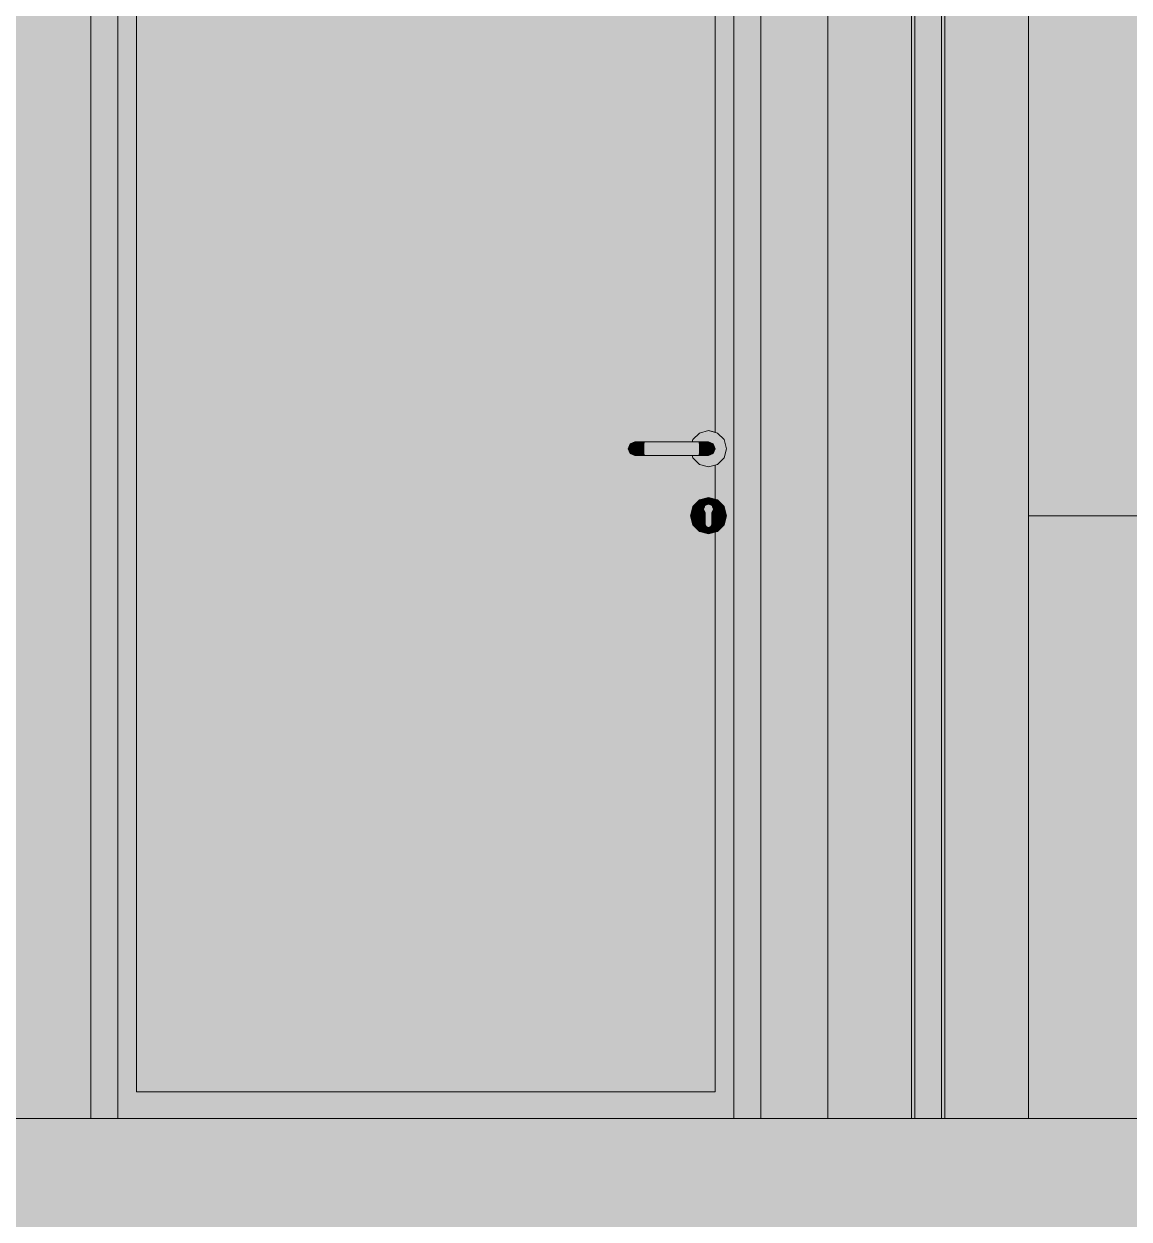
# Model space of a CAD drawing. Header units: centimetres. Extents: x -4381 to 5639, y -3920 to 4826.
# Drawn here: x 82.317 to 83.967, y 32.054 to 33.838 of the extents above; entities that cross this region are included whole.
import ezdxf
from ezdxf.xclip import XClip

# ---------------------------------------------------------------- set-up
doc = ezdxf.new("R2010")
doc.units = ezdxf.units.CM
doc.header["$MEASUREMENT"] = 0
doc.header["$XCLIPFRAME"] = 0
doc.set_wipeout_variables(frame=1)
doc.linetypes.add('Wipeout_Contour', pattern=[100, 0, -100])
for name, color, linetype, lineweight in [('0- SITE_Pen_No__1', 7, 'Continuous', 5), ('01- MOBILIER_Pen_No__7', 7, 'Continuous', 5), ('Dalles_Pen_No__1', 7, 'Continuous', 5), ('Structural - Bearing_Pen_No__1', 7, 'Continuous', 5), ('Structural - Bearing_Pen_No__101', 252, 'Continuous', 5), ('Structural - Bearing_Pen_No__18', 9, 'Continuous', 5), ('Structural - Bearing_Pen_No__2', 8, 'Continuous', 5)]:
    doc.layers.add(name, color=color, linetype=linetype, lineweight=lineweight)
for name, color, linetype in [('01- MOBILIER', 7, 'Continuous'), ('Dalles', 7, 'Continuous'), ('Drawing & Figure', 7, 'Continuous'), ('Structural - Bearing', 7, 'Continuous')]:
    doc.layers.add(name, color=color, linetype=linetype)
for name, color, linetype, lineweight, true_color in [('01- MOBILIER_Pen_No__102', 7, 'Continuous', 5, 0xcccccc), ('Structural - Bearing_Pen_No__102', 7, 'Continuous', 5, 0xcccccc), ('Structural - Bearing_Pen_No__112', 7, 'Continuous', 5, 0xd5aaaa), ('Structural - Bearing_Pen_No__186', 7, 'Continuous', 5, 0xe8e8e8), ('Structural - Bearing_Pen_No__3', 7, 'Continuous', 5, 0xff6600), ('Structural - Bearing_Pen_No__62', 7, 'Continuous', 5, 0xaaaaaa)]:
    doc.layers.add(name, color=color, linetype=linetype, lineweight=lineweight, true_color=true_color)

# ---------------------------------------------------------------- blocks, each defined once
blk = doc.blocks.new('Drawing_7_7', base_point=(-363.0919, 32.2036))
at = {"layer": '0- SITE_Pen_No__1', "linetype": 'Continuous', "ltscale": 10}
for p, q in [((82.4849, 33.642), (82.5036, 33.642)), ((82.5036, 33.642), (82.5474, 33.642)), ((82.5474, 33.642), (82.6178, 33.642)), ((82.6178, 33.642), (82.7223, 33.642)), ((82.7223, 33.642), (82.8683, 33.642)), ((82.8683, 33.642), (83.0635, 33.642)), ((83.0635, 33.642), (83.3121, 33.642)), ((83.3121, 33.642), (83.3489, 33.642)), ((82.4849, 32.642), (82.6159, 32.642)), ((82.6159, 32.642), (83.0082, 32.642)), ((83.0082, 32.642), (83.3489, 32.642)), ((82.4849, 32.442), (82.9561, 32.442)), ((82.9561, 32.442), (83.3489, 32.442))]:
    blk.add_line(p, q, dxfattribs=at)
at = {"color": 254, "linetype": 'Wipeout_Contour', "lineweight": 0, "ltscale": 360.934187}
blk.add_wipeout([(84.4169, 33.1036), (83.8169, 33.1036), (83.8169, 32.2036), (84.4169, 32.2036)], dxfattribs=at).dxf.layer = '01- MOBILIER'
at = {"color": 254, "linetype": 'Wipeout_Contour', "lineweight": 0, "ltscale": 451.249659}
blk.add_wipeout([(83.6419, 35.2536), (83.6419, 32.2036), (83.6469, 32.2036), (83.6469, 35.1536), (83.6469, 35.2536)], dxfattribs=at).dxf.layer = 'Structural - Bearing'
at = {"color": 254, "linetype": 'Wipeout_Contour', "lineweight": 0, "ltscale": 452.373464}
blk.add_wipeout([(83.6869, 35.1536), (83.6869, 32.2036), (83.6919, 32.2036), (83.6919, 35.2536), (83.6869, 35.2536)], dxfattribs=at).dxf.layer = 'Structural - Bearing'
at = {"color": 254, "linetype": 'Wipeout_Contour', "lineweight": 0, "ltscale": 356.247718}
blk.add_wipeout([(82.4569, 32.2036), (82.4569, 35.1636), (82.4169, 35.1636), (82.4169, 32.2036)], dxfattribs=at).dxf.layer = 'Structural - Bearing'
at = {"color": 254, "linetype": 'Wipeout_Contour', "lineweight": 0, "ltscale": 359.805241}
blk.add_wipeout([(83.4169, 35.1636), (83.3769, 35.1636), (83.3769, 32.2036), (83.4169, 32.2036)], dxfattribs=at).dxf.layer = 'Structural - Bearing'
at = {"color": 254, "linetype": 'Wipeout_Contour', "lineweight": 0, "ltscale": 1615.180036}
blk.add_wipeout([(83.3146, 33.1936), (83.3155, 33.1901), (83.3254, 33.1802), (83.3389, 33.1766), (83.3524, 33.1802), (83.3623, 33.1901), (83.3659, 33.2036), (83.3623, 33.2171), (83.3524, 33.227), (83.3389, 33.2306), (83.3254, 33.227), (83.3155, 33.2171), (83.3146, 33.2136), (83.3389, 33.2136), (83.346, 33.2107), (83.3489, 33.2036), (83.346, 33.1965), (83.3389, 33.1936)], dxfattribs=at).dxf.layer = 'Structural - Bearing'
at = {"color": 254, "linetype": 'Wipeout_Contour', "lineweight": 0, "ltscale": 536.55144}
blk.add_wipeout([(83.3314, 33.1133), (83.3322, 33.1153), (83.3254, 33.1269), (83.3156, 33.1171), (83.3339, 33.1065), (83.3339, 33.108)], dxfattribs=at).dxf.layer = 'Structural - Bearing'
at = {"layer": '01- MOBILIER_Pen_No__102', "linetype": 'Continuous', "ltscale": 10}
blk.add_hatch(color=256, dxfattribs=at).paths.add_polyline_path([(84.4169, 33.1036), (83.8169, 33.1036), (83.8169, 32.2036), (84.4169, 32.2036)])
at = {"layer": 'Structural - Bearing_Pen_No__102', "linetype": 'Continuous', "ltscale": 10}
h = blk.add_hatch(color=256, dxfattribs=at)
h.paths.add_polyline_path([(87.9669, 35.4036), (83.8169, 35.4036), (83.8169, 33.1036), (84.4169, 33.1036), (84.4169, 32.2036), (84.5669, 32.2036), (84.5669, 34.3036), (85.4669, 34.3036), (85.4669, 32.2036), (85.5669, 32.2036), (85.5669, 33.1036), (86.3769, 33.1036), (86.3837, 33.1056), (86.4291, 33.1056), (86.4291, 33.1066), (86.6402, 33.1066), (86.6402, 33.1056), (86.664, 33.1056), (86.664, 33.1066), (86.6897, 33.1066), (86.6897, 33.1056), (86.714, 33.1056), (86.714, 33.1066), (86.904, 33.1066), (86.904, 33.1056), (86.9501, 33.1056), (86.9569, 33.1044), (87.4169, 33.1036), (87.4169, 33.1086), (87.8884, 33.1086), (87.8884, 33.1486), (87.8859, 33.1486), (87.8859, 33.1886), (87.9289, 33.1886), (87.9289, 33.1946), (87.9279, 33.292), (87.9267, 33.3011), (87.9234, 33.3091), (87.9182, 33.3159), (87.9113, 33.3211), (87.9034, 33.3244), (87.8943, 33.3256), (87.7815, 33.3256), (87.7724, 33.3244), (87.7644, 33.3211), (87.7576, 33.3159), (87.7524, 33.3091), (87.7491, 33.3011), (87.7479, 33.292), (87.7479, 33.2626), (87.7299, 33.2626), (87.7299, 33.2932), (87.7315, 33.3058), (87.7366, 33.3181), (87.7448, 33.3287), (87.7553, 33.3368), (87.7677, 33.3419), (87.7803, 33.3436), (87.8955, 33.3436), (87.9081, 33.3419), (87.9204, 33.3368), (87.931, 33.3287), (87.9391, 33.3181), (87.9442, 33.3058), (87.9459, 33.2932), (87.9459, 33.1946), (87.9449, 33.1946), (87.9449, 33.1886), (87.9509, 33.1886), (87.9509, 33.1486), (87.9254, 33.1486), (87.9254, 33.1086), (87.9669, 33.1086)])
h.paths.add_polyline_path([(87.8499, 33.1486), (87.8499, 33.1886), (87.8519, 33.1886), (87.8519, 33.2186), (87.8589, 33.2186), (87.8589, 33.1886), (87.8849, 33.1886), (87.8849, 33.1486)], flags=0)
for points in [[(83.6419, 35.2536), (83.6419, 32.2036), (83.6469, 32.2036), (83.6469, 35.1536), (83.6469, 35.2536)], [(83.6869, 35.1536), (83.6869, 32.2036), (83.6919, 32.2036), (83.6919, 35.2536), (83.6869, 35.2536)]]:
    blk.add_hatch(color=256, dxfattribs=at).paths.add_polyline_path(points)
at = {"layer": 'Structural - Bearing_Pen_No__18', "linetype": 'Continuous', "ltscale": 10}
for points in [[(82.4569, 32.2036), (82.4569, 35.1636), (82.4169, 35.1636), (82.4169, 32.2036)], [(83.4169, 35.1636), (83.3769, 35.1636), (83.3769, 32.2036), (83.4169, 32.2036)], [(83.3146, 33.1936), (83.3155, 33.1901), (83.3254, 33.1802), (83.3389, 33.1766), (83.3524, 33.1802), (83.3623, 33.1901), (83.3659, 33.2036), (83.3623, 33.2171), (83.3524, 33.227), (83.3389, 33.2306), (83.3254, 33.227), (83.3155, 33.2171), (83.3146, 33.2136), (83.3389, 33.2136), (83.346, 33.2107), (83.3489, 33.2036), (83.346, 33.1965), (83.3389, 33.1936)], [(83.3314, 33.1133), (83.3322, 33.1153), (83.3254, 33.1269), (83.3156, 33.1171), (83.3339, 33.1065), (83.3339, 33.108)]]:
    blk.add_hatch(color=256, dxfattribs=at).paths.add_polyline_path(points)
at = {"color": 254, "linetype": 'Wipeout_Contour', "lineweight": 0, "ltscale": 361.20061}
blk.add_wipeout([(83.6919, 32.2036), (83.8169, 32.2036), (83.8169, 35.2536), (83.6919, 35.2536)], dxfattribs=at).dxf.layer = 'Structural - Bearing'
at = {"color": 254, "linetype": 'Wipeout_Contour', "lineweight": 0, "ltscale": 356.381084}
blk.add_wipeout([(82.4849, 35.1356), (82.4569, 35.1356), (82.4569, 32.2436), (82.4849, 32.2436)], dxfattribs=at).dxf.layer = 'Structural - Bearing'
at = {"color": 254, "linetype": 'Wipeout_Contour', "lineweight": 0, "ltscale": 358.905528}
blk.add_wipeout([(83.3489, 33.2036), (83.3472, 33.2036), (83.3444, 33.1965), (83.346, 33.1965)], dxfattribs=at).dxf.layer = 'Structural - Bearing'
at = {"color": 254, "linetype": 'Wipeout_Contour', "lineweight": 0, "ltscale": 358.201883}
blk.add_wipeout([(83.3156, 33.1171), (83.312, 33.1036), (83.3339, 33.1036), (83.3339, 33.1065)], dxfattribs=at).dxf.layer = 'Structural - Bearing'
at = {"layer": 'Structural - Bearing_Pen_No__18', "linetype": 'Continuous', "ltscale": 10}
for points in [[(83.6919, 32.2036), (83.8169, 32.2036), (83.8169, 35.2536), (83.6919, 35.2536)], [(82.4849, 35.1356), (82.4569, 35.1356), (82.4569, 32.2436), (82.4849, 32.2436)], [(83.3156, 33.1171), (83.312, 33.1036), (83.3339, 33.1036), (83.3339, 33.1065)]]:
    blk.add_hatch(color=256, dxfattribs=at).paths.add_polyline_path(points)
at = {"layer": 'Structural - Bearing_Pen_No__62', "linetype": 'Continuous', "ltscale": 10}
blk.add_hatch(color=256, dxfattribs=at).paths.add_polyline_path([(83.3489, 33.2036), (83.3472, 33.2036), (83.3444, 33.1965), (83.346, 33.1965)])
at = {"layer": '01- MOBILIER_Pen_No__7', "linetype": 'Continuous', "ltscale": 10}
blk.add_line((83.8169, 33.1036), (84.4169, 33.1036), dxfattribs=at)
at = {"layer": 'Structural - Bearing_Pen_No__1', "linetype": 'Continuous', "ltscale": 10}
blk.add_line((83.8169, 32.2036), (83.8169, 35.2536), dxfattribs=at)
at = {"color": 254, "linetype": 'Wipeout_Contour', "lineweight": 0, "ltscale": 358.91105}
blk.add_wipeout([(83.3389, 33.2136), (83.3377, 33.2136), (83.3444, 33.2107), (83.346, 33.2107)], dxfattribs=at).dxf.layer = 'Structural - Bearing'
at = {"color": 254, "linetype": 'Wipeout_Contour', "lineweight": 0, "ltscale": 358.892188}
blk.add_wipeout([(83.346, 33.1965), (83.3444, 33.1965), (83.3377, 33.1936), (83.3389, 33.1936)], dxfattribs=at).dxf.layer = 'Structural - Bearing'
at = {"color": 254, "linetype": 'Wipeout_Contour', "lineweight": 0, "ltscale": 447.773853}
blk.add_wipeout([(83.3335, 33.1188), (83.3389, 33.121), (83.3389, 33.1305), (83.3254, 33.1269), (83.3322, 33.1153)], dxfattribs=at).dxf.layer = 'Structural - Bearing'
at = {"color": 254, "linetype": 'Wipeout_Contour', "lineweight": 0, "ltscale": 537.089953}
blk.add_wipeout([(83.3339, 33.0911), (83.3339, 33.095), (83.3254, 33.0803), (83.3389, 33.0767), (83.3389, 33.0861), (83.3353, 33.0876)], dxfattribs=at).dxf.layer = 'Structural - Bearing'
at = {"layer": 'Structural - Bearing_Pen_No__18', "linetype": 'Continuous', "ltscale": 10}
for points in [[(83.346, 33.1965), (83.3444, 33.1965), (83.3377, 33.1936), (83.3389, 33.1936)], [(83.3335, 33.1188), (83.3389, 33.121), (83.3389, 33.1305), (83.3254, 33.1269), (83.3322, 33.1153)], [(83.3339, 33.0911), (83.3339, 33.095), (83.3254, 33.0803), (83.3389, 33.0767), (83.3389, 33.0861), (83.3353, 33.0876)]]:
    blk.add_hatch(color=256, dxfattribs=at).paths.add_polyline_path(points)
at = {"layer": 'Structural - Bearing_Pen_No__186', "linetype": 'Continuous', "ltscale": 10}
blk.add_hatch(color=256, dxfattribs=at).paths.add_polyline_path([(83.3389, 33.2136), (83.3377, 33.2136), (83.3444, 33.2107), (83.346, 33.2107)])
at = {"color": 254, "linetype": 'Wipeout_Contour', "lineweight": 0, "ltscale": 358.911131}
blk.add_wipeout([(83.346, 33.2107), (83.3444, 33.2107), (83.3472, 33.2036), (83.3489, 33.2036)], dxfattribs=at).dxf.layer = 'Structural - Bearing'
at = {"color": 254, "linetype": 'Wipeout_Contour', "lineweight": 0, "ltscale": 448.937569}
blk.add_wipeout([(83.3443, 33.1188), (83.3456, 33.1153), (83.3523, 33.1269), (83.3389, 33.1305), (83.3389, 33.121)], dxfattribs=at).dxf.layer = 'Structural - Bearing'
at = {"color": 254, "linetype": 'Wipeout_Contour', "lineweight": 0, "ltscale": 358.208073}
blk.add_wipeout([(83.3156, 33.0902), (83.3254, 33.0803), (83.3339, 33.095), (83.3339, 33.1007)], dxfattribs=at).dxf.layer = 'Structural - Bearing'
at = {"layer": 'Structural - Bearing_Pen_No__18', "linetype": 'Continuous', "ltscale": 10}
for points in [[(83.3443, 33.1188), (83.3456, 33.1153), (83.3523, 33.1269), (83.3389, 33.1305), (83.3389, 33.121)], [(83.3156, 33.0902), (83.3254, 33.0803), (83.3339, 33.095), (83.3339, 33.1007)]]:
    blk.add_hatch(color=256, dxfattribs=at).paths.add_polyline_path(points)
at = {"layer": 'Structural - Bearing_Pen_No__186', "linetype": 'Continuous', "ltscale": 10}
blk.add_hatch(color=256, dxfattribs=at).paths.add_polyline_path([(83.346, 33.2107), (83.3444, 33.2107), (83.3472, 33.2036), (83.3489, 33.2036)])
at = {"color": 254, "linetype": 'Wipeout_Contour', "lineweight": 0, "ltscale": 358.935918}
blk.add_wipeout([(83.3472, 33.2036), (83.3417, 33.2036), (83.3396, 33.1965), (83.3444, 33.1965)], dxfattribs=at).dxf.layer = 'Structural - Bearing'
at = {"color": 254, "linetype": 'Wipeout_Contour', "lineweight": 0, "ltscale": 539.102306}
blk.add_wipeout([(83.3463, 33.1133), (83.3439, 33.108), (83.3439, 33.1065), (83.3622, 33.1171), (83.3523, 33.1269), (83.3456, 33.1153)], dxfattribs=at).dxf.layer = 'Structural - Bearing'
at = {"color": 254, "linetype": 'Wipeout_Contour', "lineweight": 0, "ltscale": 358.772146}
blk.add_wipeout([(83.312, 33.1036), (83.3156, 33.0902), (83.3339, 33.1007), (83.3339, 33.1036)], dxfattribs=at).dxf.layer = 'Structural - Bearing'
at = {"layer": 'Structural - Bearing_Pen_No__18', "linetype": 'Continuous', "ltscale": 10}
for points in [[(83.3463, 33.1133), (83.3439, 33.108), (83.3439, 33.1065), (83.3622, 33.1171), (83.3523, 33.1269), (83.3456, 33.1153)], [(83.312, 33.1036), (83.3156, 33.0902), (83.3339, 33.1007), (83.3339, 33.1036)]]:
    blk.add_hatch(color=256, dxfattribs=at).paths.add_polyline_path(points)
at = {"layer": 'Structural - Bearing_Pen_No__62', "linetype": 'Continuous', "ltscale": 10}
blk.add_hatch(color=256, dxfattribs=at).paths.add_polyline_path([(83.3472, 33.2036), (83.3417, 33.2036), (83.3396, 33.1965), (83.3444, 33.1965)])
at = {"color": 254, "linetype": 'Wipeout_Contour', "lineweight": 0, "ltscale": 359.00188}
blk.add_wipeout([(83.3377, 33.2136), (83.3345, 33.2136), (83.3396, 33.2107), (83.3444, 33.2107)], dxfattribs=at).dxf.layer = 'Structural - Bearing'
at = {"color": 254, "linetype": 'Wipeout_Contour', "lineweight": 0, "ltscale": 358.981163}
blk.add_wipeout([(83.3444, 33.1965), (83.3396, 33.1965), (83.3345, 33.1936), (83.3377, 33.1936)], dxfattribs=at).dxf.layer = 'Structural - Bearing'
at = {"color": 254, "linetype": 'Wipeout_Contour', "lineweight": 0, "ltscale": 538.986899}
blk.add_wipeout([(83.3424, 33.0876), (83.3389, 33.0861), (83.3389, 33.0767), (83.3523, 33.0803), (83.3439, 33.095), (83.3439, 33.0911)], dxfattribs=at).dxf.layer = 'Structural - Bearing'
at = {"layer": 'Structural - Bearing', "linetype": 'Continuous', "lineweight": 0, "ltscale": 10, "true_color": 0xffffff}
blk.add_hatch(color=7, dxfattribs=at).paths.add_polyline_path([(83.3377, 33.2136), (83.3345, 33.2136), (83.3396, 33.2107), (83.3444, 33.2107)])
at = {"layer": 'Structural - Bearing_Pen_No__18', "linetype": 'Continuous', "ltscale": 10}
blk.add_hatch(color=256, dxfattribs=at).paths.add_polyline_path([(83.3424, 33.0876), (83.3389, 33.0861), (83.3389, 33.0767), (83.3523, 33.0803), (83.3439, 33.095), (83.3439, 33.0911)])
at = {"layer": 'Structural - Bearing_Pen_No__62', "linetype": 'Continuous', "ltscale": 10}
blk.add_hatch(color=256, dxfattribs=at).paths.add_polyline_path([(83.3444, 33.1965), (83.3396, 33.1965), (83.3345, 33.1936), (83.3377, 33.1936)])
at = {"color": 254, "linetype": 'Wipeout_Contour', "lineweight": 0, "ltscale": 358.943918}
blk.add_wipeout([(83.3444, 33.2107), (83.3396, 33.2107), (83.3417, 33.2036), (83.3472, 33.2036)], dxfattribs=at).dxf.layer = 'Structural - Bearing'
at = {"color": 254, "linetype": 'Wipeout_Contour', "lineweight": 0, "ltscale": 359.292601}
blk.add_wipeout([(83.3523, 33.0803), (83.3622, 33.0902), (83.3439, 33.1007), (83.3439, 33.095)], dxfattribs=at).dxf.layer = 'Structural - Bearing'
at = {"layer": 'Structural - Bearing', "linetype": 'Continuous', "lineweight": 0, "ltscale": 10, "true_color": 0xffffff}
blk.add_hatch(color=7, dxfattribs=at).paths.add_polyline_path([(83.3444, 33.2107), (83.3396, 33.2107), (83.3417, 33.2036), (83.3472, 33.2036)])
at = {"layer": 'Structural - Bearing_Pen_No__18', "linetype": 'Continuous', "ltscale": 10}
blk.add_hatch(color=256, dxfattribs=at).paths.add_polyline_path([(83.3523, 33.0803), (83.3622, 33.0902), (83.3439, 33.1007), (83.3439, 33.095)])
at = {"color": 254, "linetype": 'Wipeout_Contour', "lineweight": 0, "ltscale": 358.928816}
blk.add_wipeout([(83.3417, 33.2036), (83.3335, 33.2036), (83.3324, 33.1965), (83.3396, 33.1965)], dxfattribs=at).dxf.layer = 'Structural - Bearing'
at = {"color": 254, "linetype": 'Wipeout_Contour', "lineweight": 0, "ltscale": 358.622104}
blk.add_wipeout([(83.3658, 33.1036), (83.3622, 33.1171), (83.3439, 33.1065), (83.3439, 33.1036)], dxfattribs=at).dxf.layer = 'Structural - Bearing'
at = {"layer": 'Structural - Bearing_Pen_No__18', "linetype": 'Continuous', "ltscale": 10}
blk.add_hatch(color=256, dxfattribs=at).paths.add_polyline_path([(83.3658, 33.1036), (83.3622, 33.1171), (83.3439, 33.1065), (83.3439, 33.1036)])
at = {"layer": 'Structural - Bearing_Pen_No__62', "linetype": 'Continuous', "ltscale": 10}
blk.add_hatch(color=256, dxfattribs=at).paths.add_polyline_path([(83.3417, 33.2036), (83.3335, 33.2036), (83.3324, 33.1965), (83.3396, 33.1965)])
at = {"color": 254, "linetype": 'Wipeout_Contour', "lineweight": 0, "ltscale": 359.05553}
blk.add_wipeout([(83.3345, 33.2136), (83.3296, 33.2136), (83.3324, 33.2107), (83.3396, 33.2107)], dxfattribs=at).dxf.layer = 'Structural - Bearing'
at = {"color": 254, "linetype": 'Wipeout_Contour', "lineweight": 0, "ltscale": 359.033295}
blk.add_wipeout([(83.3396, 33.1965), (83.3324, 33.1965), (83.3296, 33.1936), (83.3345, 33.1936)], dxfattribs=at).dxf.layer = 'Structural - Bearing'
at = {"color": 254, "linetype": 'Wipeout_Contour', "lineweight": 0, "ltscale": 359.187456}
blk.add_wipeout([(83.3622, 33.0902), (83.3658, 33.1036), (83.3439, 33.1036), (83.3439, 33.1007)], dxfattribs=at).dxf.layer = 'Structural - Bearing'
at = {"layer": 'Structural - Bearing', "linetype": 'Continuous', "lineweight": 0, "ltscale": 10, "true_color": 0xffffff}
blk.add_hatch(color=7, dxfattribs=at).paths.add_polyline_path([(83.3345, 33.2136), (83.3296, 33.2136), (83.3324, 33.2107), (83.3396, 33.2107)])
at = {"layer": 'Structural - Bearing_Pen_No__18', "linetype": 'Continuous', "ltscale": 10}
blk.add_hatch(color=256, dxfattribs=at).paths.add_polyline_path([(83.3622, 33.0902), (83.3658, 33.1036), (83.3439, 33.1036), (83.3439, 33.1007)])
at = {"layer": 'Structural - Bearing_Pen_No__62', "linetype": 'Continuous', "ltscale": 10}
blk.add_hatch(color=256, dxfattribs=at).paths.add_polyline_path([(83.3396, 33.1965), (83.3324, 33.1965), (83.3296, 33.1936), (83.3345, 33.1936)])
at = {"color": 254, "linetype": 'Wipeout_Contour', "lineweight": 0, "ltscale": 358.937941}
blk.add_wipeout([(83.3396, 33.2107), (83.3324, 33.2107), (83.3335, 33.2036), (83.3417, 33.2036)], dxfattribs=at).dxf.layer = 'Structural - Bearing'
at = {"layer": 'Structural - Bearing', "linetype": 'Continuous', "lineweight": 0, "ltscale": 10, "true_color": 0xffffff}
blk.add_hatch(color=7, dxfattribs=at).paths.add_polyline_path([(83.3396, 33.2107), (83.3324, 33.2107), (83.3335, 33.2036), (83.3417, 33.2036)])
at = {"color": 254, "linetype": 'Wipeout_Contour', "lineweight": 0, "ltscale": 1617.778405}
blk.add_wipeout([(83.3489, 33.2279), (83.3524, 33.227), (83.3623, 33.2171), (83.3659, 33.2036), (83.3623, 33.1901), (83.3524, 33.1802), (83.3489, 33.1793), (83.3489, 33.1279), (83.3524, 33.127), (83.3623, 33.1171), (83.3659, 33.1036), (83.3623, 33.0901), (83.3524, 33.0802), (83.3489, 33.0793), (83.3489, 32.2436), (83.3769, 32.2436), (83.3769, 35.1356), (83.3489, 35.1356)], dxfattribs=at).dxf.layer = 'Structural - Bearing'
at = {"color": 254, "linetype": 'Wipeout_Contour', "lineweight": 0, "ltscale": 358.891097}
blk.add_wipeout([(83.3335, 33.2036), (83.3249, 33.2036), (83.3246, 33.1965), (83.3324, 33.1965)], dxfattribs=at).dxf.layer = 'Structural - Bearing'
at = {"layer": 'Structural - Bearing_Pen_No__18', "linetype": 'Continuous', "ltscale": 10}
blk.add_hatch(color=256, dxfattribs=at).paths.add_polyline_path([(83.3489, 33.2279), (83.3524, 33.227), (83.3623, 33.2171), (83.3659, 33.2036), (83.3623, 33.1901), (83.3524, 33.1802), (83.3489, 33.1793), (83.3489, 33.1279), (83.3524, 33.127), (83.3623, 33.1171), (83.3659, 33.1036), (83.3623, 33.0901), (83.3524, 33.0802), (83.3489, 33.0793), (83.3489, 32.2436), (83.3769, 32.2436), (83.3769, 35.1356), (83.3489, 35.1356)])
at = {"layer": 'Structural - Bearing_Pen_No__62', "linetype": 'Continuous', "ltscale": 10}
blk.add_hatch(color=256, dxfattribs=at).paths.add_polyline_path([(83.3335, 33.2036), (83.3249, 33.2036), (83.3246, 33.1965), (83.3324, 33.1965)])
at = {"color": 254, "linetype": 'Wipeout_Contour', "lineweight": 0, "ltscale": 359.039954}
blk.add_wipeout([(83.3296, 33.2136), (83.3239, 33.2136), (83.3246, 33.2107), (83.3324, 33.2107)], dxfattribs=at).dxf.layer = 'Structural - Bearing'
at = {"color": 254, "linetype": 'Wipeout_Contour', "lineweight": 0, "ltscale": 359.016257}
blk.add_wipeout([(83.3324, 33.1965), (83.3246, 33.1965), (83.3239, 33.1936), (83.3296, 33.1936)], dxfattribs=at).dxf.layer = 'Structural - Bearing'
at = {"color": 254, "linetype": 'Wipeout_Contour', "lineweight": 0, "ltscale": 534.131396}
blk.add_wipeout([(82.4849, 32.2436), (82.4569, 32.2436), (82.4569, 32.2036), (83.3769, 32.2036), (83.3769, 32.2436), (83.3489, 32.2436)], dxfattribs=at).dxf.layer = 'Structural - Bearing'
at = {"layer": 'Structural - Bearing_Pen_No__18', "linetype": 'Continuous', "ltscale": 10}
for points in [[(83.3324, 33.1965), (83.3246, 33.1965), (83.3239, 33.1936), (83.3296, 33.1936)], [(82.4849, 32.2436), (82.4569, 32.2436), (82.4569, 32.2036), (83.3769, 32.2036), (83.3769, 32.2436), (83.3489, 32.2436)]]:
    blk.add_hatch(color=256, dxfattribs=at).paths.add_polyline_path(points)
at = {"layer": 'Structural - Bearing_Pen_No__186', "linetype": 'Continuous', "ltscale": 10}
blk.add_hatch(color=256, dxfattribs=at).paths.add_polyline_path([(83.3296, 33.2136), (83.3239, 33.2136), (83.3246, 33.2107), (83.3324, 33.2107)])
at = {"color": 254, "linetype": 'Wipeout_Contour', "lineweight": 0, "ltscale": 358.900948}
blk.add_wipeout([(83.3324, 33.2107), (83.3246, 33.2107), (83.3249, 33.2036), (83.3335, 33.2036)], dxfattribs=at).dxf.layer = 'Structural - Bearing'
at = {"layer": 'Structural - Bearing_Pen_No__186', "linetype": 'Continuous', "ltscale": 10}
blk.add_hatch(color=256, dxfattribs=at).paths.add_polyline_path([(83.3324, 33.2107), (83.3246, 33.2107), (83.3249, 33.2036), (83.3335, 33.2036)])
at = {"color": 254, "linetype": 'Wipeout_Contour', "lineweight": 0, "ltscale": 358.634851}
blk.add_wipeout([(83.3249, 33.2036), (83.2429, 33.2036), (83.2432, 33.1965), (83.3246, 33.1965)], dxfattribs=at).dxf.layer = 'Structural - Bearing'
at = {"layer": 'Structural - Bearing_Pen_No__101', "linetype": 'Continuous', "ltscale": 10}
blk.add_hatch(color=256, dxfattribs=at).paths.add_polyline_path([(83.3249, 33.2036), (83.2429, 33.2036), (83.2432, 33.1965), (83.3246, 33.1965)])
at = {"color": 254, "linetype": 'Wipeout_Contour', "lineweight": 0, "ltscale": 358.652744}
blk.add_wipeout([(83.3239, 33.2136), (83.2439, 33.2136), (83.2432, 33.2107), (83.3246, 33.2107)], dxfattribs=at).dxf.layer = 'Structural - Bearing'
at = {"color": 254, "linetype": 'Wipeout_Contour', "lineweight": 0, "ltscale": 358.627458}
blk.add_wipeout([(83.3246, 33.1965), (83.2432, 33.1965), (83.2439, 33.1936), (83.3239, 33.1936)], dxfattribs=at).dxf.layer = 'Structural - Bearing'
at = {"layer": 'Structural - Bearing_Pen_No__18', "linetype": 'Continuous', "ltscale": 10}
blk.add_hatch(color=256, dxfattribs=at).paths.add_polyline_path([(83.3246, 33.1965), (83.2432, 33.1965), (83.2439, 33.1936), (83.3239, 33.1936)])
at = {"layer": 'Structural - Bearing_Pen_No__186', "linetype": 'Continuous', "ltscale": 10}
blk.add_hatch(color=256, dxfattribs=at).paths.add_polyline_path([(83.3239, 33.2136), (83.2439, 33.2136), (83.2432, 33.2107), (83.3246, 33.2107)])
at = {"color": 254, "linetype": 'Wipeout_Contour', "lineweight": 0, "ltscale": 358.645325}
blk.add_wipeout([(83.3246, 33.2107), (83.2432, 33.2107), (83.2429, 33.2036), (83.3249, 33.2036)], dxfattribs=at).dxf.layer = 'Structural - Bearing'
at = {"layer": 'Structural - Bearing_Pen_No__186', "linetype": 'Continuous', "ltscale": 10}
blk.add_hatch(color=256, dxfattribs=at).paths.add_polyline_path([(83.3246, 33.2107), (83.2432, 33.2107), (83.2429, 33.2036), (83.3249, 33.2036)])
at = {"color": 254, "linetype": 'Wipeout_Contour', "lineweight": 0, "ltscale": 358.378983}
blk.add_wipeout([(83.2429, 33.2036), (83.2342, 33.2036), (83.2354, 33.1965), (83.2432, 33.1965)], dxfattribs=at).dxf.layer = 'Structural - Bearing'
at = {"layer": 'Structural - Bearing_Pen_No__2', "linetype": 'Continuous', "ltscale": 10}
blk.add_hatch(color=256, dxfattribs=at).paths.add_polyline_path([(83.2429, 33.2036), (83.2342, 33.2036), (83.2354, 33.1965), (83.2432, 33.1965)])
at = {"color": 254, "linetype": 'Wipeout_Contour', "lineweight": 0, "ltscale": 358.265714}
blk.add_wipeout([(83.2439, 33.2136), (83.2381, 33.2136), (83.2354, 33.2107), (83.2432, 33.2107)], dxfattribs=at).dxf.layer = 'Structural - Bearing'
at = {"color": 254, "linetype": 'Wipeout_Contour', "lineweight": 0, "ltscale": 358.238843}
blk.add_wipeout([(83.2432, 33.1965), (83.2354, 33.1965), (83.2381, 33.1936), (83.2439, 33.1936)], dxfattribs=at).dxf.layer = 'Structural - Bearing'
at = {"layer": 'Structural - Bearing_Pen_No__18', "linetype": 'Continuous', "ltscale": 10}
blk.add_hatch(color=256, dxfattribs=at).paths.add_polyline_path([(83.2432, 33.1965), (83.2354, 33.1965), (83.2381, 33.1936), (83.2439, 33.1936)])
at = {"layer": 'Structural - Bearing_Pen_No__186', "linetype": 'Continuous', "ltscale": 10}
blk.add_hatch(color=256, dxfattribs=at).paths.add_polyline_path([(83.2439, 33.2136), (83.2381, 33.2136), (83.2354, 33.2107), (83.2432, 33.2107)])
at = {"color": 254, "linetype": 'Wipeout_Contour', "lineweight": 0, "ltscale": 358.390076}
blk.add_wipeout([(83.2432, 33.2107), (83.2354, 33.2107), (83.2342, 33.2036), (83.2429, 33.2036)], dxfattribs=at).dxf.layer = 'Structural - Bearing'
at = {"layer": 'Structural - Bearing_Pen_No__102', "linetype": 'Continuous', "ltscale": 10}
blk.add_hatch(color=256, dxfattribs=at).paths.add_polyline_path([(83.2432, 33.2107), (83.2354, 33.2107), (83.2342, 33.2036), (83.2429, 33.2036)])
at = {"color": 254, "linetype": 'Wipeout_Contour', "lineweight": 0, "ltscale": 358.341066}
blk.add_wipeout([(83.2342, 33.2036), (83.2261, 33.2036), (83.2282, 33.1965), (83.2354, 33.1965)], dxfattribs=at).dxf.layer = 'Structural - Bearing'
at = {"layer": 'Structural - Bearing_Pen_No__101', "linetype": 'Continuous', "ltscale": 10}
blk.add_hatch(color=256, dxfattribs=at).paths.add_polyline_path([(83.2342, 33.2036), (83.2261, 33.2036), (83.2282, 33.1965), (83.2354, 33.1965)])
at = {"color": 254, "linetype": 'Wipeout_Contour', "lineweight": 0, "ltscale": 358.249922}
blk.add_wipeout([(83.2381, 33.2136), (83.2333, 33.2136), (83.2282, 33.2107), (83.2354, 33.2107)], dxfattribs=at).dxf.layer = 'Structural - Bearing'
at = {"color": 254, "linetype": 'Wipeout_Contour', "lineweight": 0, "ltscale": 358.22158}
blk.add_wipeout([(83.2354, 33.1965), (83.2282, 33.1965), (83.2333, 33.1936), (83.2381, 33.1936)], dxfattribs=at).dxf.layer = 'Structural - Bearing'
at = {"layer": 'Structural - Bearing_Pen_No__102', "linetype": 'Continuous', "ltscale": 10}
blk.add_hatch(color=256, dxfattribs=at).paths.add_polyline_path([(83.2354, 33.1965), (83.2282, 33.1965), (83.2333, 33.1936), (83.2381, 33.1936)])
at = {"layer": 'Structural - Bearing_Pen_No__186', "linetype": 'Continuous', "ltscale": 10}
blk.add_hatch(color=256, dxfattribs=at).paths.add_polyline_path([(83.2381, 33.2136), (83.2333, 33.2136), (83.2282, 33.2107), (83.2354, 33.2107)])
at = {"color": 254, "linetype": 'Wipeout_Contour', "lineweight": 0, "ltscale": 358.352888}
blk.add_wipeout([(83.2354, 33.2107), (83.2282, 33.2107), (83.2261, 33.2036), (83.2342, 33.2036)], dxfattribs=at).dxf.layer = 'Structural - Bearing'
at = {"layer": 'Structural - Bearing_Pen_No__18', "linetype": 'Continuous', "ltscale": 10}
blk.add_hatch(color=256, dxfattribs=at).paths.add_polyline_path([(83.2354, 33.2107), (83.2282, 33.2107), (83.2261, 33.2036), (83.2342, 33.2036)])
at = {"color": 254, "linetype": 'Wipeout_Contour', "lineweight": 0, "ltscale": 358.333763}
blk.add_wipeout([(83.2261, 33.2036), (83.2206, 33.2036), (83.2234, 33.1965), (83.2282, 33.1965)], dxfattribs=at).dxf.layer = 'Structural - Bearing'
at = {"layer": 'Structural - Bearing_Pen_No__18', "linetype": 'Continuous', "ltscale": 10}
blk.add_hatch(color=256, dxfattribs=at).paths.add_polyline_path([(83.2261, 33.2036), (83.2206, 33.2036), (83.2234, 33.1965), (83.2282, 33.1965)])
at = {"color": 254, "linetype": 'Wipeout_Contour', "lineweight": 0, "ltscale": 358.303559}
blk.add_wipeout([(83.2333, 33.2136), (83.23, 33.2136), (83.2234, 33.2107), (83.2282, 33.2107)], dxfattribs=at).dxf.layer = 'Structural - Bearing'
at = {"color": 254, "linetype": 'Wipeout_Contour', "lineweight": 0, "ltscale": 358.27369}
blk.add_wipeout([(83.2282, 33.1965), (83.2234, 33.1965), (83.23, 33.1936), (83.2333, 33.1936)], dxfattribs=at).dxf.layer = 'Structural - Bearing'
at = {"layer": 'Structural - Bearing_Pen_No__102', "linetype": 'Continuous', "ltscale": 10}
blk.add_hatch(color=256, dxfattribs=at).paths.add_polyline_path([(83.2333, 33.2136), (83.23, 33.2136), (83.2234, 33.2107), (83.2282, 33.2107)])
at = {"layer": 'Structural - Bearing_Pen_No__186', "linetype": 'Continuous', "ltscale": 10}
blk.add_hatch(color=256, dxfattribs=at).paths.add_polyline_path([(83.2282, 33.1965), (83.2234, 33.1965), (83.23, 33.1936), (83.2333, 33.1936)])
at = {"color": 254, "linetype": 'Wipeout_Contour', "lineweight": 0, "ltscale": 358.346715}
blk.add_wipeout([(83.2282, 33.2107), (83.2234, 33.2107), (83.2206, 33.2036), (83.2261, 33.2036)], dxfattribs=at).dxf.layer = 'Structural - Bearing'
at = {"layer": 'Structural - Bearing_Pen_No__101', "linetype": 'Continuous', "ltscale": 10}
blk.add_hatch(color=256, dxfattribs=at).paths.add_polyline_path([(83.2282, 33.2107), (83.2234, 33.2107), (83.2206, 33.2036), (83.2261, 33.2036)])
at = {"color": 254, "linetype": 'Wipeout_Contour', "lineweight": 0, "ltscale": 358.36414}
blk.add_wipeout([(83.2206, 33.2036), (83.2189, 33.2036), (83.2218, 33.1965), (83.2234, 33.1965)], dxfattribs=at).dxf.layer = 'Structural - Bearing'
at = {"layer": 'Structural - Bearing_Pen_No__102', "linetype": 'Continuous', "ltscale": 10}
blk.add_hatch(color=256, dxfattribs=at).paths.add_polyline_path([(83.2206, 33.2036), (83.2189, 33.2036), (83.2218, 33.1965), (83.2234, 33.1965)])
at = {"color": 254, "linetype": 'Wipeout_Contour', "lineweight": 0, "ltscale": 358.394703}
blk.add_wipeout([(83.23, 33.2136), (83.2289, 33.2136), (83.2218, 33.2107), (83.2234, 33.2107)], dxfattribs=at).dxf.layer = 'Structural - Bearing'
at = {"color": 254, "linetype": 'Wipeout_Contour', "lineweight": 0, "ltscale": 358.362974}
blk.add_wipeout([(83.2234, 33.1965), (83.2218, 33.1965), (83.2289, 33.1936), (83.23, 33.1936)], dxfattribs=at).dxf.layer = 'Structural - Bearing'
at = {"layer": 'Structural - Bearing_Pen_No__18', "linetype": 'Continuous', "ltscale": 10}
blk.add_hatch(color=256, dxfattribs=at).paths.add_polyline_path([(83.23, 33.2136), (83.2289, 33.2136), (83.2218, 33.2107), (83.2234, 33.2107)])
at = {"layer": 'Structural - Bearing_Pen_No__186', "linetype": 'Continuous', "ltscale": 10}
blk.add_hatch(color=256, dxfattribs=at).paths.add_polyline_path([(83.2234, 33.1965), (83.2218, 33.1965), (83.2289, 33.1936), (83.23, 33.1936)])
at = {"color": 254, "linetype": 'Wipeout_Contour', "lineweight": 0, "ltscale": 358.379498}
blk.add_wipeout([(83.2234, 33.2107), (83.2218, 33.2107), (83.2189, 33.2036), (83.2206, 33.2036)], dxfattribs=at).dxf.layer = 'Structural - Bearing'
at = {"layer": 'Structural - Bearing_Pen_No__2', "linetype": 'Continuous', "ltscale": 10}
blk.add_hatch(color=256, dxfattribs=at).paths.add_polyline_path([(83.2234, 33.2107), (83.2218, 33.2107), (83.2189, 33.2036), (83.2206, 33.2036)])
at = {"color": 254, "linetype": 'Wipeout_Contour', "lineweight": 0, "ltscale": 2498.353172}
blk.add_wipeout([(82.4849, 32.2436), (83.3489, 32.2436), (83.3489, 33.0793), (83.3389, 33.0766), (83.3254, 33.0802), (83.3155, 33.0901), (83.3119, 33.1036), (83.3155, 33.1171), (83.3254, 33.127), (83.3389, 33.1306), (83.3489, 33.1279), (83.3489, 33.1793), (83.3389, 33.1766), (83.3254, 33.1802), (83.3155, 33.1901), (83.3146, 33.1936), (83.2289, 33.1936), (83.2218, 33.1965), (83.2189, 33.2036), (83.2218, 33.2107), (83.2289, 33.2136), (83.3146, 33.2136), (83.3155, 33.2171), (83.3254, 33.227), (83.3389, 33.2306), (83.3489, 33.2279), (83.3489, 35.1356), (82.4849, 35.1356)], dxfattribs=at).dxf.layer = 'Structural - Bearing'
at = {"layer": 'Structural - Bearing_Pen_No__102', "linetype": 'Continuous', "ltscale": 10}
blk.add_hatch(color=256, dxfattribs=at).paths.add_polyline_path([(82.4849, 32.2436), (83.3489, 32.2436), (83.3489, 33.0793), (83.3389, 33.0766), (83.3254, 33.0802), (83.3155, 33.0901), (83.3119, 33.1036), (83.3155, 33.1171), (83.3254, 33.127), (83.3389, 33.1306), (83.3489, 33.1279), (83.3489, 33.1793), (83.3389, 33.1766), (83.3254, 33.1802), (83.3155, 33.1901), (83.3146, 33.1936), (83.2289, 33.1936), (83.2218, 33.1965), (83.2189, 33.2036), (83.2218, 33.2107), (83.2289, 33.2136), (83.3146, 33.2136), (83.3155, 33.2171), (83.3254, 33.227), (83.3389, 33.2306), (83.3489, 33.2279), (83.3489, 35.1356), (82.4849, 35.1356)])
at = {"color": 254, "linetype": 'Wipeout_Contour', "lineweight": 0, "ltscale": 1254.868479}
blk.add_wipeout([(83.3335, 33.1188), (83.3314, 33.1133), (83.3339, 33.108), (83.3339, 33.0911), (83.3353, 33.0876), (83.3389, 33.0861), (83.3424, 33.0876), (83.3439, 33.0911), (83.3439, 33.1036), (83.3439, 33.1065), (83.3439, 33.108), (83.3463, 33.1133), (83.3443, 33.1188), (83.3389, 33.121)], dxfattribs=at).dxf.layer = 'Structural - Bearing'
at = {"layer": 'Structural - Bearing_Pen_No__102', "linetype": 'Continuous', "ltscale": 10}
blk.add_hatch(color=256, dxfattribs=at).paths.add_polyline_path([(83.3335, 33.1188), (83.3314, 33.1133), (83.3339, 33.108), (83.3339, 33.0911), (83.3353, 33.0876), (83.3389, 33.0861), (83.3424, 33.0876), (83.3439, 33.0911), (83.3439, 33.1036), (83.3439, 33.1065), (83.3439, 33.108), (83.3463, 33.1133), (83.3443, 33.1188), (83.3389, 33.121)])
at = {"color": 254, "linetype": 'Wipeout_Contour', "lineweight": 0, "ltscale": 716.188014}
blk.add_wipeout([(83.5169, 35.3036), (82.3169, 35.3036), (82.3169, 32.2036), (82.4169, 32.2036), (82.4169, 35.2036), (83.4169, 35.2036), (83.4169, 32.2036), (83.5169, 32.2036)], dxfattribs=at).dxf.layer = 'Structural - Bearing'
at = {"layer": 'Structural - Bearing_Pen_No__112', "linetype": 'Continuous', "ltscale": 10}
blk.add_hatch(color=256, dxfattribs=at).paths.add_polyline_path([(83.5169, 35.3036), (82.3169, 35.3036), (82.3169, 32.2036), (82.4169, 32.2036), (82.4169, 35.2036), (83.4169, 35.2036), (83.4169, 32.2036), (83.5169, 32.2036)])
at = {"color": 254, "linetype": 'Wipeout_Contour', "lineweight": 0, "ltscale": 3608.822734}
blk.add_wipeout([(83.5169, 35.4036), (80.2209, 35.4036), (80.2209, 33.006), (80.5009, 33.006), (80.5085, 33.0045), (80.5148, 33.0004), (80.5191, 32.9943), (80.5209, 32.9863), (80.5225, 32.9937), (80.527, 33.0004), (80.5334, 33.0045), (80.541, 33.006), (81.3009, 33.006), (81.3085, 33.0045), (81.3148, 33.0004), (81.3191, 32.9943), (81.3209, 32.9863), (81.3225, 32.9937), (81.327, 33.0004), (81.3334, 33.0045), (81.341, 33.006), (81.9531, 33.006), (81.9557, 33.0056), (82.0813, 32.972), (82.0837, 32.971), (82.0873, 32.9673), (82.0887, 32.9623), (82.0883, 32.9598), (82.0411, 32.7836), (82.1009, 32.7836), (82.1151, 32.7778), (82.1209, 32.7636), (82.1209, 32.3036), (82.1183, 32.2936), (82.1109, 32.2863), (82.1009, 32.2836), (82.0909, 32.2836), (82.0809, 32.2036), (82.3169, 32.2036), (82.3169, 35.3036), (83.5169, 35.3036)], dxfattribs=at).dxf.layer = 'Structural - Bearing'
at = {"layer": 'Structural - Bearing_Pen_No__102', "linetype": 'Continuous', "ltscale": 10}
blk.add_hatch(color=256, dxfattribs=at).paths.add_polyline_path([(83.5169, 35.4036), (80.2209, 35.4036), (80.2209, 33.006), (80.5009, 33.006), (80.5085, 33.0045), (80.5148, 33.0004), (80.5191, 32.9943), (80.5209, 32.9863), (80.5225, 32.9937), (80.527, 33.0004), (80.5334, 33.0045), (80.541, 33.006), (81.3009, 33.006), (81.3085, 33.0045), (81.3148, 33.0004), (81.3191, 32.9943), (81.3209, 32.9863), (81.3225, 32.9937), (81.327, 33.0004), (81.3334, 33.0045), (81.341, 33.006), (81.9531, 33.006), (81.9557, 33.0056), (82.0813, 32.972), (82.0837, 32.971), (82.0873, 32.9673), (82.0887, 32.9623), (82.0883, 32.9598), (82.0411, 32.7836), (82.1009, 32.7836), (82.1151, 32.7778), (82.1209, 32.7636), (82.1209, 32.3036), (82.1183, 32.2936), (82.1109, 32.2863), (82.1009, 32.2836), (82.0909, 32.2836), (82.0809, 32.2036), (82.3169, 32.2036), (82.3169, 35.3036), (83.5169, 35.3036)])
at = {"layer": 'Structural - Bearing_Pen_No__1', "linetype": 'Continuous', "ltscale": 10}
for p, q in [((82.4169, 35.1636), (82.4169, 32.2036)), ((82.4569, 32.2036), (82.4569, 35.1636)), ((83.3769, 35.1636), (83.3769, 32.2036)), ((83.4169, 32.2036), (83.4169, 35.1636)), ((82.4849, 32.2436), (82.4849, 35.1356)), ((83.3489, 35.1356), (83.3489, 33.2279)), ((83.3155, 33.2171), (83.3254, 33.227)), ((83.3254, 33.227), (83.3389, 33.2306)), ((83.3389, 33.2306), (83.3524, 33.227)), ((83.3524, 33.227), (83.3623, 33.2171)), ((83.2218, 33.2107), (83.2189, 33.2036)), ((83.2189, 33.2036), (83.2218, 33.1965)), ((83.2234, 33.2107), (83.2206, 33.2036)), ((83.2206, 33.2036), (83.2234, 33.1965)), ((83.2289, 33.2136), (83.2218, 33.2107)), ((83.2282, 33.2107), (83.2261, 33.2036)), ((83.2261, 33.2036), (83.2282, 33.1965)), ((83.23, 33.2136), (83.2289, 33.2136)), ((83.2333, 33.2136), (83.23, 33.2136)), ((83.2381, 33.2136), (83.2333, 33.2136)), ((83.2354, 33.2107), (83.2342, 33.2036)), ((83.2342, 33.2036), (83.2354, 33.1965)), ((83.2439, 33.2136), (83.2381, 33.2136)), ((83.3239, 33.2136), (83.2439, 33.2136)), ((83.3146, 33.2136), (83.3155, 33.2171)), ((83.3296, 33.2136), (83.3239, 33.2136)), ((83.3345, 33.2136), (83.3296, 33.2136)), ((83.3324, 33.2107), (83.3335, 33.2036)), ((83.3335, 33.2036), (83.3324, 33.1965)), ((83.3377, 33.2136), (83.3345, 33.2136)), ((83.3389, 33.2136), (83.3377, 33.2136)), ((83.3389, 33.2136), (83.346, 33.2107)), ((83.3396, 33.2107), (83.3417, 33.2036)), ((83.3417, 33.2036), (83.3396, 33.1965)), ((83.3444, 33.2107), (83.3472, 33.2036)), ((83.3472, 33.2036), (83.3444, 33.1965)), ((83.346, 33.2107), (83.3489, 33.2036)), ((83.3489, 33.2036), (83.346, 33.1965)), ((83.3623, 33.2171), (83.3659, 33.2036)), ((83.3659, 33.2036), (83.3623, 33.1901)), ((83.2218, 33.1965), (83.2289, 33.1936)), ((83.23, 33.1936), (83.2289, 33.1936)), ((83.2333, 33.1936), (83.23, 33.1936)), ((83.2381, 33.1936), (83.2333, 33.1936)), ((83.2439, 33.1936), (83.2381, 33.1936)), ((83.3239, 33.1936), (83.2439, 33.1936)), ((83.3155, 33.1901), (83.3146, 33.1936)), ((83.3254, 33.1802), (83.3155, 33.1901)), ((83.3296, 33.1936), (83.3239, 33.1936)), ((83.3345, 33.1936), (83.3296, 33.1936)), ((83.3377, 33.1936), (83.3345, 33.1936)), ((83.3389, 33.1936), (83.3377, 33.1936)), ((83.346, 33.1965), (83.3389, 33.1936)), ((83.3623, 33.1901), (83.3524, 33.1802)), ((83.3389, 33.1766), (83.3254, 33.1802)), ((83.3524, 33.1802), (83.3389, 33.1766)), ((83.3489, 33.1793), (83.3489, 33.1279)), ((83.3254, 33.127), (83.3389, 33.1306)), ((83.3389, 33.1306), (83.3524, 33.127)), ((83.3119, 33.1036), (83.3155, 33.1171)), ((83.3155, 33.1171), (83.3254, 33.127)), ((83.3314, 33.1133), (83.3322, 33.1153)), ((83.3339, 33.108), (83.3314, 33.1133)), ((83.3335, 33.1188), (83.3322, 33.1153)), ((83.3335, 33.1188), (83.3389, 33.121)), ((83.3389, 33.121), (83.3443, 33.1188)), ((83.3463, 33.1133), (83.3439, 33.108)), ((83.3443, 33.1188), (83.3456, 33.1153)), ((83.3463, 33.1133), (83.3456, 33.1153)), ((83.3524, 33.127), (83.3623, 33.1171)), ((83.3623, 33.1171), (83.3659, 33.1036)), ((83.3155, 33.0901), (83.3119, 33.1036)), ((83.3339, 33.108), (83.3339, 33.1065)), ((83.3339, 33.1065), (83.3339, 33.1036)), ((83.3339, 33.1036), (83.3339, 33.1007)), ((83.3339, 33.1007), (83.3339, 33.095)), ((83.3339, 33.095), (83.3339, 33.0911)), ((83.3439, 33.1065), (83.3439, 33.108)), ((83.3439, 33.1065), (83.3439, 33.1036)), ((83.3439, 33.1036), (83.3439, 33.1007)), ((83.3439, 33.1007), (83.3439, 33.095)), ((83.3439, 33.095), (83.3439, 33.0911)), ((83.3659, 33.1036), (83.3623, 33.0901)), ((83.3254, 33.0802), (83.3155, 33.0901)), ((83.3389, 33.0766), (83.3254, 33.0802)), ((83.3339, 33.0911), (83.3353, 33.0876)), ((83.3353, 33.0876), (83.3389, 33.0861)), ((83.3389, 33.0861), (83.3424, 33.0876)), ((83.3524, 33.0802), (83.3389, 33.0766)), ((83.3424, 33.0876), (83.3439, 33.0911)), ((83.3489, 33.0793), (83.3489, 32.2436)), ((83.3623, 33.0901), (83.3524, 33.0802)), ((83.3489, 32.2436), (82.4849, 32.2436))]:
    blk.add_line(p, q, dxfattribs=at)
at = {"color": 254, "linetype": 'Wipeout_Contour', "lineweight": 0, "ltscale": 360.551403}
blk.add_wipeout([(83.6419, 35.2536), (83.5169, 35.2536), (83.5169, 32.2036), (83.6419, 32.2036)], dxfattribs=at).dxf.layer = 'Structural - Bearing'
at = {"layer": 'Structural - Bearing_Pen_No__18', "linetype": 'Continuous', "ltscale": 10}
blk.add_hatch(color=256, dxfattribs=at).paths.add_polyline_path([(83.6419, 35.2536), (83.5169, 35.2536), (83.5169, 32.2036), (83.6419, 32.2036)])
at = {"layer": 'Structural - Bearing_Pen_No__1', "linetype": 'Continuous', "ltscale": 10}
blk.add_line((83.5169, 32.2036), (83.5169, 35.2536), dxfattribs=at)
at = {"color": 254, "linetype": 'Wipeout_Contour', "lineweight": 0, "ltscale": 360.943948}
blk.add_wipeout([(83.6869, 32.4036), (83.6869, 35.1536), (83.6469, 35.1536), (83.6469, 32.4036)], dxfattribs=at).dxf.layer = 'Structural - Bearing'
at = {"layer": 'Structural - Bearing_Pen_No__18', "linetype": 'Continuous', "ltscale": 10}
blk.add_hatch(color=256, dxfattribs=at).paths.add_polyline_path([(83.6869, 32.4036), (83.6869, 35.1536), (83.6469, 35.1536), (83.6469, 32.4036)])
at = {"layer": 'Structural - Bearing_Pen_No__3', "linetype": 'Continuous', "ltscale": 10}
for p, q in [((83.6468, 33.7286), (83.6468, 33.7636)), ((83.687, 33.7286), (83.687, 33.7636)), ((83.6468, 33.7286), (83.6468, 33.6586)), ((83.687, 33.7286), (83.687, 33.6586))]:
    blk.add_line(p, q, dxfattribs=at)
at = {"color": 254, "linetype": 'Wipeout_Contour', "lineweight": 0, "ltscale": 358.750919}
blk.add_wipeout([(83.6869, 32.2036), (83.6869, 32.4036), (83.6469, 32.4036), (83.6469, 32.2036)], dxfattribs=at).dxf.layer = 'Structural - Bearing'
at = {"layer": 'Dalles', "linetype": 'Continuous', "lineweight": 0, "ltscale": 10, "true_color": 0x000000}
blk.add_hatch(color=18, dxfattribs=at).paths.add_polyline_path([(88.2669, 31.9036), (88.2669, 32.2036), (70.8669, 32.2036), (70.8669, 31.9036)])
at = {"layer": 'Structural - Bearing_Pen_No__18', "linetype": 'Continuous', "ltscale": 10}
blk.add_hatch(color=256, dxfattribs=at).paths.add_polyline_path([(83.6869, 32.2036), (83.6869, 32.4036), (83.6469, 32.4036), (83.6469, 32.2036)])
at = {"layer": 'Dalles_Pen_No__1', "linetype": 'Continuous', "ltscale": 10}
blk.add_line((85.5669, 32.2036), (77.1169, 32.2036), dxfattribs=at)
at = {"layer": 'Structural - Bearing_Pen_No__1', "linetype": 'Continuous', "ltscale": 10}
for p, q in [((83.6419, 32.2036), (83.6419, 35.2536)), ((83.6919, 35.2536), (83.6919, 32.2036)), ((83.6469, 32.4036), (83.6469, 35.1536)), ((83.6869, 32.4036), (83.6869, 35.1536)), ((83.6469, 32.2036), (83.6469, 32.4036)), ((83.6869, 32.2036), (83.6869, 32.4036))]:
    blk.add_line(p, q, dxfattribs=at)

msp = doc.modelspace()

# ---------------------------------------------------------------- block references
at = {"layer": 'Drawing & Figure', "color": 151, "linetype": 'Continuous', "lineweight": 5, "ltscale": 10, "true_color": 0x80c2ff}
ref = msp.add_blockref('Drawing_7_7', (-363.09186, 32.20361), dxfattribs=at)
XClip(ref).set_block_clipping_path([(51.7463984619, 23.6253966175), (100.4426918859, 45.1170657245)])

doc.saveas('drawing.dxf')
